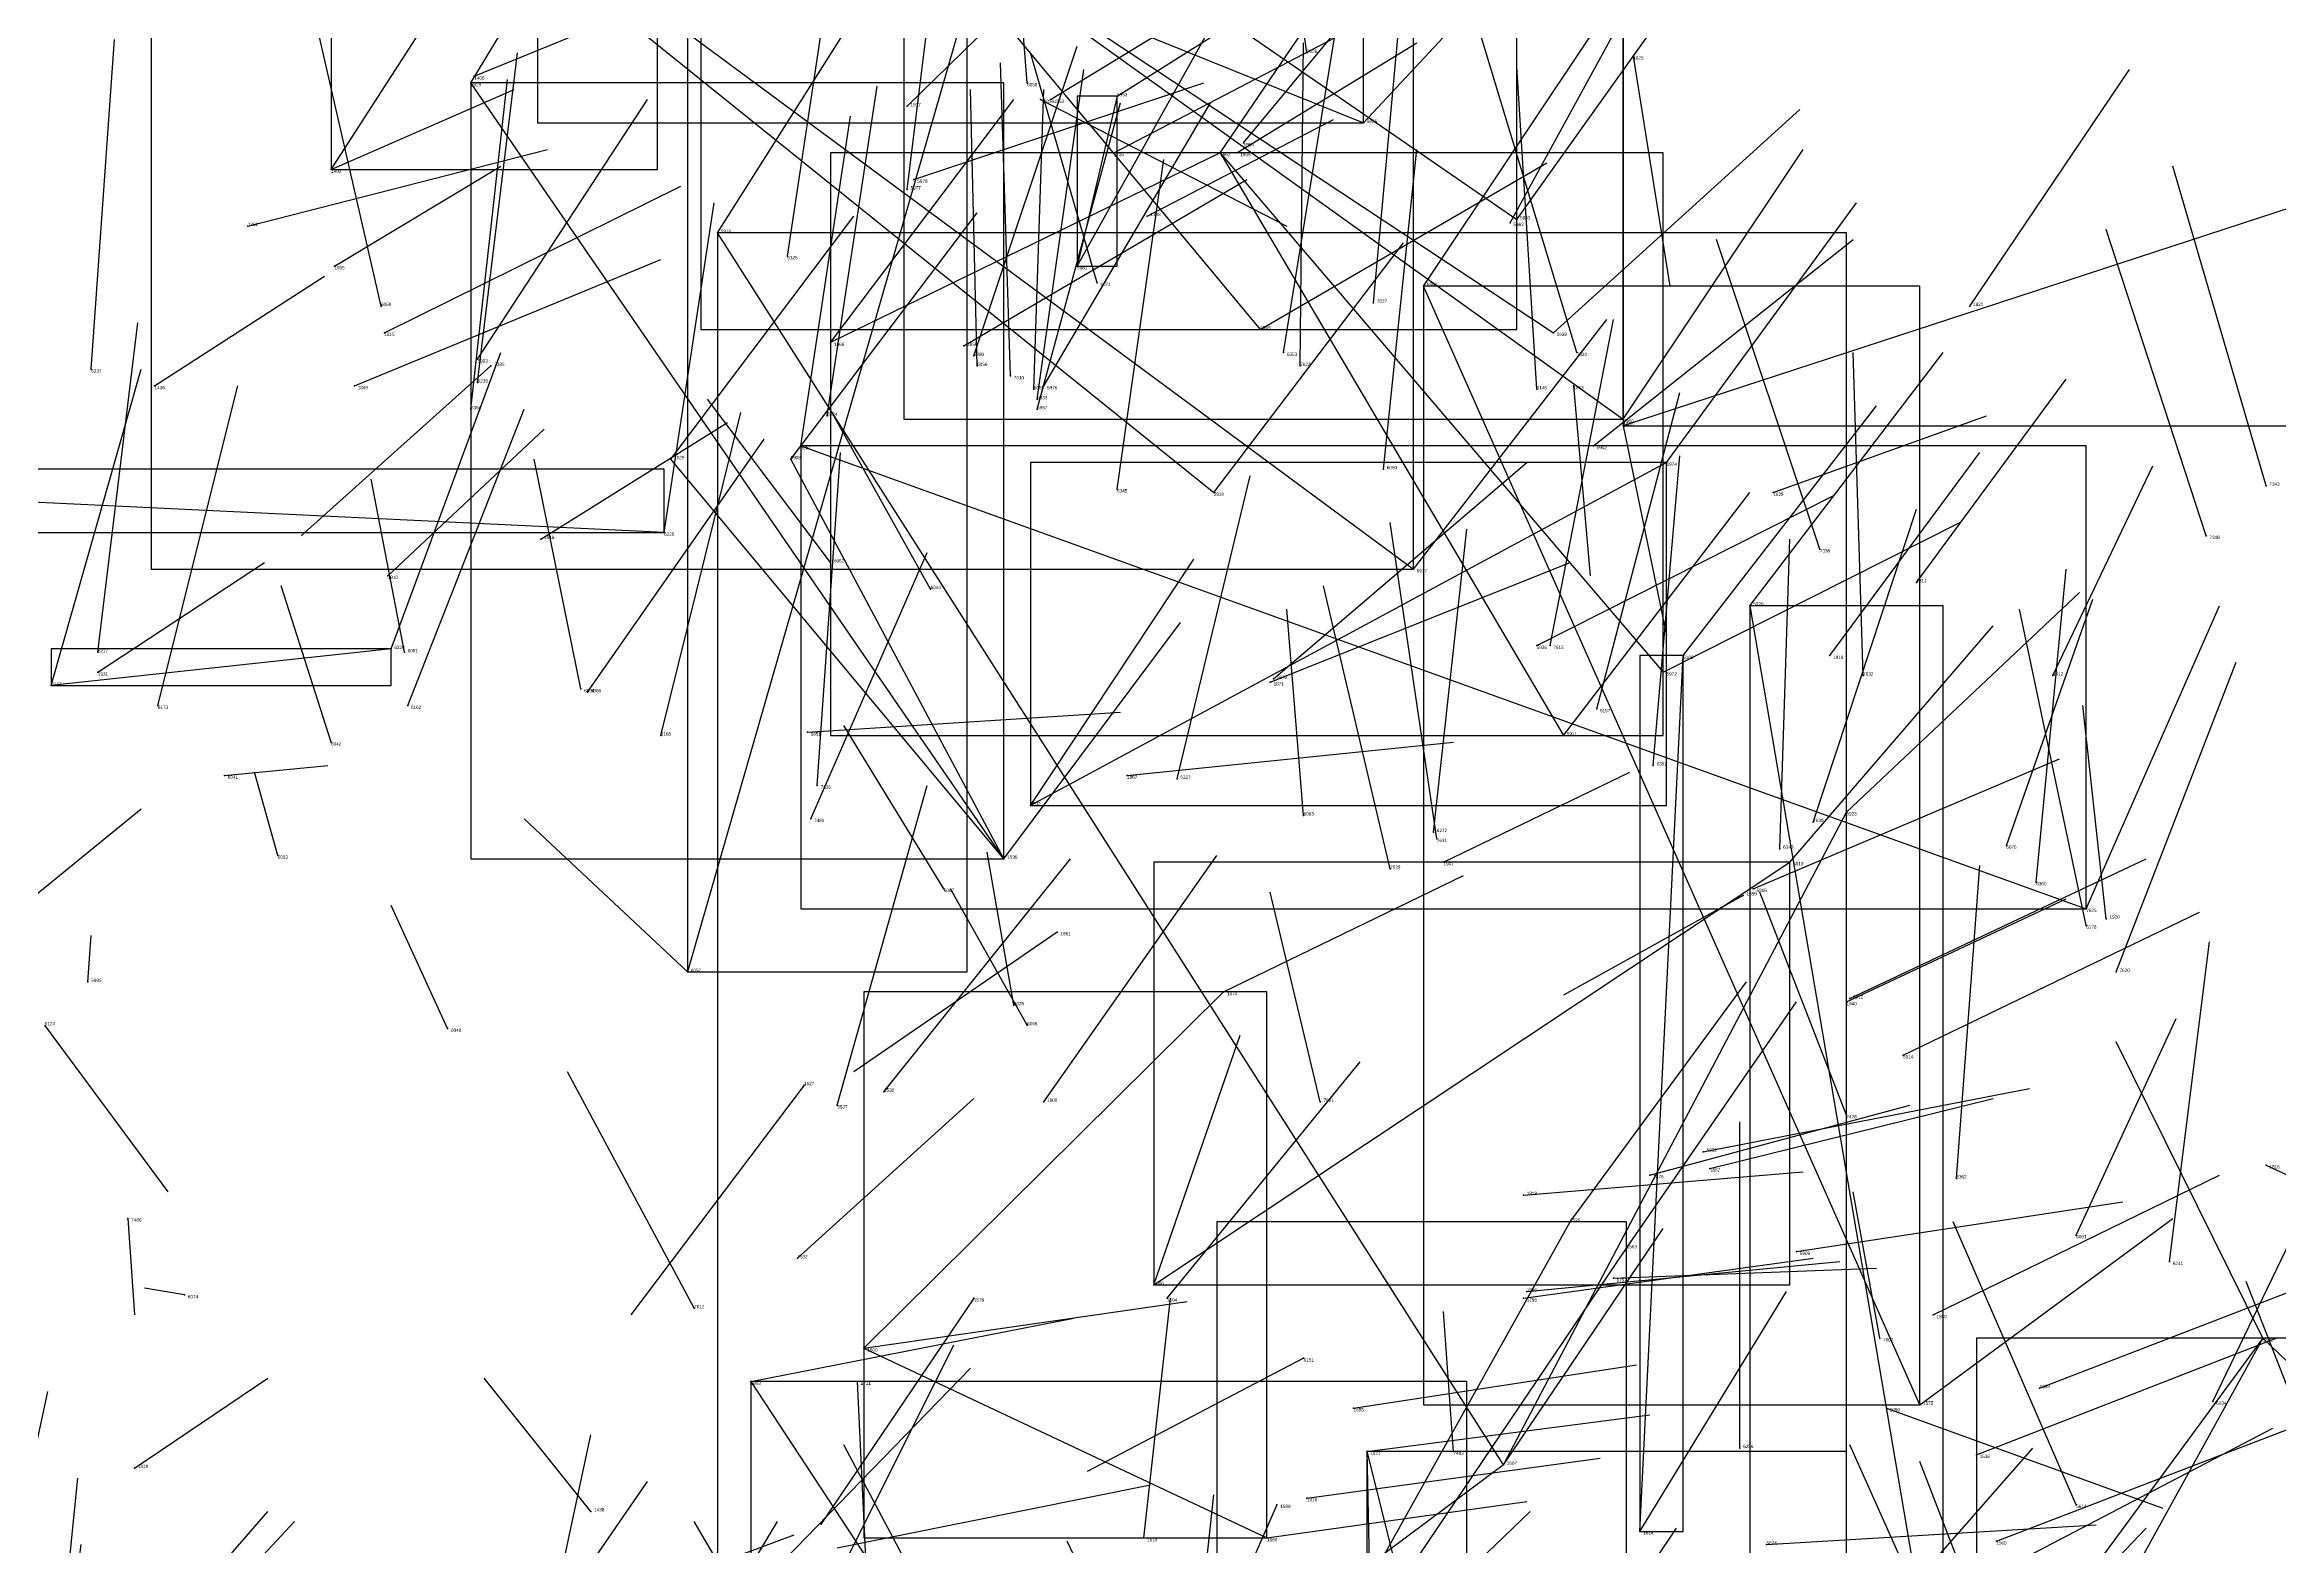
# Model space of a CAD drawing. Extents: x 59.1 to 70.8, y 600.3 to 605.1.
# Drawn here: x 67.181 to 67.852, y 604.408 to 604.858 of the extents above; entities that cross this region are included whole.
import ezdxf

# ---------------------------------------------------------------- set-up
doc = ezdxf.new("R2010")
doc.units = 0
for name, color, linetype in [('Clients', 3, 'CONTINUOUS'), ('Facilities', 3, 'CONTINUOUS'), ('Facilities_lines', 3, 'CONTINUOUS'), ('Min_max_boxes', 1, 'CONTINUOUS'), ('Normals', 1, 'CONTINUOUS'), ('Source_points', 5, 'CONTINUOUS'), ('Text', 3, 'CONTINUOUS')]:
    doc.layers.add(name, color=color, linetype=linetype)

msp = doc.modelspace()

# ---------------------------------------------------------------- linework, layer by layer
at = {"layer": 'Clients', "color": 5}
for p in [(67.309, 604.847, 453.315), (67.577, 604.835, 453.831), (67.383, 604.802, 453.318), (67.623, 604.806, 453.632), (67.491, 604.792, 453.74), (67.595, 604.786, 453.557), (67.417, 604.769, 453.226), (67.546, 604.773, 453.793), (67.634, 604.772, 453.68), (67.655, 604.746, 453.553), (67.655, 604.744, 448.628), (67.369, 604.734, 453.21), (67.405, 604.734, 453.259), (67.532, 604.724, 453.41), (67.592, 604.701, 453.417), (67.673, 604.675, 453.395), (67.667, 604.67, 453.58), (67.183, 604.666, 457.901), (67.637, 604.651, 453.33), (67.477, 604.63, 453.056), (67.722, 604.628, 453.391), (67.705, 604.613, 453.312), (67.794, 604.599, 458.556), (67.374, 604.58, 457.469), (67.535, 604.574, 448.608), (67.639, 604.505, 453.094), (67.656, 604.497, 453.07), (67.548, 604.41, 448.665)]:
    msp.add_point(p, dxfattribs=at)
at = {"layer": 'Facilities', "color": 3}
for p in [(67.56, 604.856, 458.803), (67.658, 604.855, 448.791), (67.31, 604.849, 451.083), (67.476, 604.847, 457.296), (67.48, 604.842, 448.812), (67.483, 604.842, 448.672), (67.503, 604.843, 453.875), (67.44, 604.84, 449.068), (67.541, 604.829, 453.917), (67.502, 604.826, 448.623), (67.534, 604.826, 453.623), (67.539, 604.826, 450.975), (67.267, 604.821, 451.099), (67.44, 604.815, 453.825), (67.442, 604.818, 453.888), (67.242, 604.804, 448.846), (67.512, 604.807, 451.016), (67.621, 604.805, 453.72), (67.404, 604.795, 458.428), (67.268, 604.792, 450.938), (67.497, 604.787, 457.327), (67.282, 604.78, 457.285), (67.58, 604.781, 458.703), (67.759, 604.78, 448.233), (67.283, 604.772, 448.256), (67.457, 604.768, 448.701), (67.195, 604.761, 458.264), (67.311, 604.764, 453.27), (67.315, 604.762, 460.765), (67.46, 604.765, 453.732), (67.461, 604.762, 457.399), (67.553, 604.766, 458.454), (67.558, 604.762, 458.741), (67.641, 604.766, 461.681), (67.214, 604.756, 451.39), (67.274, 604.756, 448.698), (67.311, 604.757, 458.305), (67.471, 604.759, 458.786), (67.478, 604.755, 457.457), (67.481, 604.756, 453.661), (67.629, 604.755, 457.74), (67.64, 604.756, 448.688), (67.309, 604.749, 458.322), (67.479, 604.752, 458.39), (67.479, 604.749, 453.733), (67.416, 604.747, 458.374), (67.408, 604.738, 458.398), (67.646, 604.738, 453.65), (67.583, 604.731, 457.151), (67.668, 604.733, 453.536), (67.503, 604.725, 458.379), (67.7, 604.724, 450.755), (67.848, 604.726, 461.539), (67.33, 604.71, 449.147), (67.367, 604.712, 458.313), (67.83, 604.711, 461.329), (67.417, 604.703, 457.261), (67.714, 604.707, 461.478), (67.284, 604.699, 449.175), (67.447, 604.695, 457.373), (67.743, 604.697, 448.187), (67.693, 604.69, 453.471), (67.197, 604.676, 458.179), (67.285, 604.677, 458.014), (67.289, 604.676, 457.298), (67.629, 604.678, 453.634), (67.633, 604.678, 458.483), (67.717, 604.675, 448.175), (67.197, 604.67, 450.97), (67.549, 604.667, 448.675), (67.55, 604.668, 453.644), (67.727, 604.669, 458.857), (67.784, 604.669, 448.098), (67.342, 604.665, 457.435), (67.344, 604.664, 453.243), (67.215, 604.66, 457.957), (67.29, 604.66, 457.965), (67.647, 604.659, 457.615), (67.267, 604.649, 457.339), (67.366, 604.651, 457.767), (67.41, 604.652, 448.695), (67.664, 604.642, 458.038), (67.235, 604.639, 457.41), (67.413, 604.636, 461.396), (67.506, 604.639, 448.596), (67.521, 604.638, 458.108), (67.559, 604.627, 457.233), (67.411, 604.626, 459.095), (67.598, 604.622, 458.041), (67.599, 604.62, 458.832), (67.712, 604.625, 458.528), (67.251, 604.615, 457.363), (67.469, 604.614, 453.139), (67.702, 604.617, 458.02), (67.77, 604.618, 457.19), (67.585, 604.611, 458.875), (67.601, 604.613, 450.994), (67.779, 604.607, 458.036), (67.451, 604.605, 457.443), (67.691, 604.603, 448.708), (67.694, 604.605, 453.482), (67.794, 604.594, 457.675), (67.8, 604.596, 449.459), (67.485, 604.592, 448.692), (67.803, 604.58, 458.597), (67.194, 604.577, 453.678), (67.472, 604.57, 457.173), (67.722, 604.571, 450.975), (67.723, 604.572, 453.409), (67.302, 604.563, 457.412), (67.476, 604.564, 457.242), (67.739, 604.555, 453.374), (67.409, 604.546, 453.047), (67.419, 604.54, 455.815), (67.433, 604.544, 453.052), (67.481, 604.541, 452.986), (67.564, 604.541, 458.916), (67.722, 604.537, 459.103), (67.679, 604.526, 453.405), (67.681, 604.521, 448.658), (67.848, 604.522, 448.197), (67.625, 604.513, 448.342), (67.663, 604.519, 448.697), (67.755, 604.518, 458.097), (67.206, 604.506, 459.026), (67.791, 604.501, 457.241), (67.407, 604.494, 462.282), (67.707, 604.496, 453.33), (67.819, 604.493, 458.108), (67.514, 604.486, 452.901), (67.652, 604.488, 448.239), (67.223, 604.483, 457.541), (67.46, 604.482, 453.055), (67.518, 604.482, 452.99), (67.625, 604.482, 448.323), (67.626, 604.484, 448.45), (67.376, 604.479, 458.886), (67.748, 604.477, 453.117), (67.427, 604.467, 448.398), (67.732, 604.47, 458.976), (67.847, 604.47, 454.181), (67.559, 604.464, 457.778), (67.393, 604.457, 448.368), (67.425, 604.457, 452.99), (67.78, 604.455, 451.026), (67.574, 604.449, 448.627), (67.734, 604.449, 457.672), (67.744, 604.45, 453.057), (67.832, 604.451, 457.174), (67.578, 604.436, 448.602), (67.604, 604.436, 459.03), (67.69, 604.437, 456.547), (67.761, 604.435, 453.118), (67.208, 604.431, 449.168), (67.619, 604.432, 452.947), (67.551, 604.42, 452.876), (67.56, 604.422, 449.364), (67.791, 604.42, 454.052), (67.345, 604.418, 451.651), (67.511, 604.41, 452.859), (67.66, 604.412, 452.912), (67.698, 604.408, 453.249), (67.767, 604.409, 453.09)]:
    msp.add_point(p, dxfattribs=at)
at = {"layer": 'Facilities_lines', "color": 3}
for p, q in [((67.213, 604.981, 453.473), (67.532, 604.724, 453.41)), ((67.213, 604.981, 453.473), (67.592, 604.701, 453.417)), ((67.267, 604.821, 451.099), (67.365, 604.973, 450.976)), ((67.378, 604.975, 453.98), (67.623, 604.806, 453.632)), ((67.378, 604.975, 453.98), (67.546, 604.773, 453.793)), ((67.329, 604.935, 453.377), (67.577, 604.835, 453.831)), ((67.439, 604.901, 453.828), (67.634, 604.772, 453.68)), ((67.439, 604.901, 453.828), (67.655, 604.746, 453.553)), ((68.092, 604.887, 448.733), (67.655, 604.744, 448.628)), ((67.458, 604.872, 457.282), (67.374, 604.58, 457.469)), ((67.469, 604.614, 453.139), (67.309, 604.847, 453.315)), ((67.503, 604.843, 453.875), (67.491, 604.792, 453.74)), ((67.534, 604.826, 453.623), (67.417, 604.769, 453.226)), ((67.534, 604.826, 453.623), (67.637, 604.651, 453.33)), ((67.534, 604.826, 453.623), (67.667, 604.67, 453.58)), ((67.619, 604.432, 452.947), (67.383, 604.802, 453.318)), ((67.744, 604.45, 453.057), (67.595, 604.786, 453.557)), ((67.408, 604.738, 458.398), (67.794, 604.599, 458.556)), ((67.367, 604.712, 458.313), (66.97, 604.731, 458.111)), ((67.469, 604.614, 453.139), (67.369, 604.734, 453.21)), ((67.469, 604.614, 453.139), (67.405, 604.734, 453.259)), ((67.668, 604.733, 453.536), (67.477, 604.63, 453.056)), ((67.693, 604.69, 453.471), (67.751, 604.349, 452.908)), ((67.285, 604.677, 458.014), (67.183, 604.666, 457.901)), ((67.66, 604.412, 452.912), (67.673, 604.675, 453.395)), ((67.619, 604.432, 452.947), (67.722, 604.628, 453.391)), ((67.514, 604.486, 452.901), (67.705, 604.613, 453.312)), ((67.427, 604.467, 448.398), (67.535, 604.574, 448.608)), ((67.533, 604.315, 452.743), (67.639, 604.505, 453.094)), ((67.533, 604.315, 452.743), (67.656, 604.497, 453.07)), ((67.427, 604.467, 448.398), (67.548, 604.41, 448.665)), ((67.847, 604.47, 454.181), (67.761, 604.353, 453.98)), ((67.847, 604.47, 454.181), (67.778, 604.345, 453.831)), ((67.847, 604.47, 454.181), (67.896, 604.423, 453.963)), ((67.393, 604.457, 448.368), (67.608, 604.13, 448.652)), ((67.578, 604.436, 448.602), (67.589, 603.931, 448.48)), ((67.578, 604.436, 448.602), (67.722, 603.86, 448.66)), ((67.619, 604.432, 452.947), (67.493, 604.338, 452.808))]:
    msp.add_line(p, q, dxfattribs=at)
at = {"layer": 'Min_max_boxes', "color": 1}
for p, q in [((67.213, 604.981, 453.41), (67.213, 604.701, 453.41)), ((67.213, 604.981, 453.473), (67.213, 604.701, 453.473)), ((67.592, 604.701, 453.41), (67.592, 604.981, 453.41)), ((67.592, 604.701, 453.473), (67.592, 604.981, 453.473)), ((67.267, 604.973, 450.976), (67.267, 604.821, 450.976)), ((67.267, 604.973, 451.099), (67.267, 604.821, 451.099)), ((67.365, 604.821, 450.976), (67.365, 604.973, 450.976)), ((67.365, 604.821, 451.099), (67.365, 604.973, 451.099)), ((67.378, 604.975, 453.632), (67.378, 604.773, 453.632)), ((67.378, 604.975, 453.98), (67.378, 604.773, 453.98)), ((67.623, 604.773, 453.632), (67.623, 604.975, 453.632)), ((67.623, 604.773, 453.98), (67.623, 604.975, 453.98)), ((67.329, 604.935, 453.377), (67.329, 604.835, 453.377)), ((67.329, 604.935, 453.831), (67.329, 604.835, 453.831)), ((67.577, 604.835, 453.377), (67.577, 604.935, 453.377)), ((67.577, 604.835, 453.831), (67.577, 604.935, 453.831)), ((67.439, 604.901, 453.553), (67.439, 604.746, 453.553)), ((67.439, 604.901, 453.828), (67.439, 604.746, 453.828)), ((67.655, 604.746, 453.553), (67.655, 604.901, 453.553)), ((67.655, 604.746, 453.828), (67.655, 604.901, 453.828)), ((67.655, 604.887, 448.628), (67.655, 604.744, 448.628)), ((67.655, 604.887, 448.733), (67.655, 604.744, 448.733)), ((67.374, 604.872, 457.282), (67.374, 604.58, 457.282)), ((67.374, 604.872, 457.469), (67.374, 604.58, 457.469)), ((67.458, 604.58, 457.282), (67.458, 604.872, 457.282)), ((67.458, 604.58, 457.469), (67.458, 604.872, 457.469)), ((67.469, 604.847, 453.139), (67.309, 604.847, 453.139)), ((67.309, 604.847, 453.139), (67.309, 604.614, 453.139)), ((67.469, 604.847, 453.315), (67.309, 604.847, 453.315)), ((67.309, 604.847, 453.315), (67.309, 604.614, 453.315)), ((67.309, 604.847, 453.139), (67.309, 604.847, 453.315)), ((67.469, 604.614, 453.139), (67.469, 604.847, 453.139)), ((67.469, 604.614, 453.315), (67.469, 604.847, 453.315)), ((67.469, 604.847, 453.139), (67.469, 604.847, 453.315)), ((67.503, 604.843, 453.74), (67.491, 604.843, 453.74)), ((67.491, 604.843, 453.74), (67.491, 604.792, 453.74)), ((67.503, 604.843, 453.875), (67.491, 604.843, 453.875)), ((67.491, 604.843, 453.875), (67.491, 604.792, 453.875)), ((67.491, 604.843, 453.74), (67.491, 604.843, 453.875)), ((67.503, 604.792, 453.74), (67.503, 604.843, 453.74)), ((67.503, 604.792, 453.875), (67.503, 604.843, 453.875)), ((67.503, 604.843, 453.74), (67.503, 604.843, 453.875)), ((67.329, 604.835, 453.377), (67.577, 604.835, 453.377)), ((67.329, 604.835, 453.831), (67.577, 604.835, 453.831)), ((67.329, 604.835, 453.377), (67.329, 604.835, 453.831)), ((67.577, 604.835, 453.377), (67.577, 604.835, 453.831)), ((67.667, 604.826, 453.226), (67.417, 604.826, 453.226)), ((67.417, 604.826, 453.226), (67.417, 604.651, 453.226)), ((67.667, 604.826, 453.623), (67.417, 604.826, 453.623)), ((67.417, 604.826, 453.623), (67.417, 604.651, 453.623)), ((67.417, 604.826, 453.226), (67.417, 604.826, 453.623)), ((67.667, 604.651, 453.226), (67.667, 604.826, 453.226)), ((67.667, 604.651, 453.623), (67.667, 604.826, 453.623)), ((67.667, 604.826, 453.226), (67.667, 604.826, 453.623)), ((67.267, 604.821, 450.976), (67.365, 604.821, 450.976)), ((67.267, 604.821, 451.099), (67.365, 604.821, 451.099)), ((67.267, 604.821, 450.976), (67.267, 604.821, 451.099)), ((67.365, 604.821, 450.976), (67.365, 604.821, 451.099)), ((67.722, 604.802, 452.808), (67.383, 604.802, 452.808)), ((67.383, 604.802, 452.808), (67.383, 604.338, 452.808)), ((67.722, 604.802, 453.391), (67.383, 604.802, 453.391)), ((67.383, 604.802, 453.391), (67.383, 604.338, 453.391)), ((67.383, 604.802, 452.808), (67.383, 604.802, 453.391)), ((67.722, 604.338, 452.808), (67.722, 604.802, 452.808)), ((67.722, 604.338, 453.391), (67.722, 604.802, 453.391)), ((67.722, 604.802, 452.808), (67.722, 604.802, 453.391)), ((67.491, 604.792, 453.74), (67.503, 604.792, 453.74)), ((67.491, 604.792, 453.875), (67.503, 604.792, 453.875)), ((67.491, 604.792, 453.74), (67.491, 604.792, 453.875)), ((67.503, 604.792, 453.74), (67.503, 604.792, 453.875)), ((67.744, 604.786, 453.057), (67.595, 604.786, 453.057)), ((67.595, 604.786, 453.057), (67.595, 604.45, 453.057)), ((67.744, 604.786, 453.557), (67.595, 604.786, 453.557)), ((67.595, 604.786, 453.557), (67.595, 604.45, 453.557)), ((67.595, 604.786, 453.057), (67.595, 604.786, 453.557)), ((67.744, 604.45, 453.057), (67.744, 604.786, 453.057)), ((67.744, 604.45, 453.557), (67.744, 604.786, 453.557)), ((67.744, 604.786, 453.057), (67.744, 604.786, 453.557)), ((67.378, 604.773, 453.632), (67.623, 604.773, 453.632)), ((67.378, 604.773, 453.98), (67.623, 604.773, 453.98)), ((67.378, 604.773, 453.632), (67.378, 604.773, 453.98)), ((67.623, 604.773, 453.632), (67.623, 604.773, 453.98)), ((67.439, 604.746, 453.553), (67.655, 604.746, 453.553)), ((67.439, 604.746, 453.828), (67.655, 604.746, 453.828)), ((67.439, 604.746, 453.553), (67.439, 604.746, 453.828)), ((67.655, 604.746, 453.553), (67.655, 604.746, 453.828)), ((67.655, 604.744, 448.628), (68.092, 604.744, 448.628)), ((67.655, 604.744, 448.733), (68.092, 604.744, 448.733)), ((67.655, 604.744, 448.628), (67.655, 604.744, 448.733)), ((67.794, 604.738, 458.398), (67.408, 604.738, 458.398)), ((67.408, 604.738, 458.398), (67.408, 604.599, 458.398)), ((67.794, 604.738, 458.556), (67.408, 604.738, 458.556)), ((67.408, 604.738, 458.556), (67.408, 604.599, 458.556)), ((67.408, 604.738, 458.398), (67.408, 604.738, 458.556)), ((67.794, 604.599, 458.398), (67.794, 604.738, 458.398)), ((67.794, 604.599, 458.556), (67.794, 604.738, 458.556)), ((67.794, 604.738, 458.398), (67.794, 604.738, 458.556)), ((67.367, 604.731, 458.111), (66.97, 604.731, 458.111)), ((67.367, 604.731, 458.313), (66.97, 604.731, 458.313)), ((67.367, 604.712, 458.111), (67.367, 604.731, 458.111)), ((67.367, 604.712, 458.313), (67.367, 604.731, 458.313)), ((67.367, 604.731, 458.111), (67.367, 604.731, 458.313)), ((67.668, 604.733, 453.056), (67.477, 604.733, 453.056)), ((67.477, 604.733, 453.056), (67.477, 604.63, 453.056)), ((67.668, 604.733, 453.536), (67.477, 604.733, 453.536)), ((67.477, 604.733, 453.536), (67.477, 604.63, 453.536)), ((67.477, 604.733, 453.056), (67.477, 604.733, 453.536)), ((67.668, 604.63, 453.056), (67.668, 604.733, 453.056)), ((67.668, 604.63, 453.536), (67.668, 604.733, 453.536)), ((67.668, 604.733, 453.056), (67.668, 604.733, 453.536)), ((66.97, 604.712, 458.111), (67.367, 604.712, 458.111)), ((66.97, 604.712, 458.313), (67.367, 604.712, 458.313)), ((67.367, 604.712, 458.111), (67.367, 604.712, 458.313)), ((67.213, 604.701, 453.41), (67.592, 604.701, 453.41)), ((67.213, 604.701, 453.473), (67.592, 604.701, 453.473)), ((67.213, 604.701, 453.41), (67.213, 604.701, 453.473)), ((67.592, 604.701, 453.41), (67.592, 604.701, 453.473)), ((67.751, 604.69, 452.908), (67.693, 604.69, 452.908)), ((67.693, 604.69, 452.908), (67.693, 604.349, 452.908)), ((67.751, 604.69, 453.471), (67.693, 604.69, 453.471)), ((67.693, 604.69, 453.471), (67.693, 604.349, 453.471)), ((67.693, 604.69, 452.908), (67.693, 604.69, 453.471)), ((67.751, 604.349, 452.908), (67.751, 604.69, 452.908)), ((67.751, 604.349, 453.471), (67.751, 604.69, 453.471)), ((67.751, 604.69, 452.908), (67.751, 604.69, 453.471)), ((67.285, 604.677, 457.901), (67.183, 604.677, 457.901)), ((67.183, 604.677, 457.901), (67.183, 604.666, 457.901)), ((67.285, 604.677, 458.014), (67.183, 604.677, 458.014)), ((67.183, 604.677, 458.014), (67.183, 604.666, 458.014)), ((67.183, 604.677, 457.901), (67.183, 604.677, 458.014)), ((67.285, 604.666, 457.901), (67.285, 604.677, 457.901)), ((67.285, 604.666, 458.014), (67.285, 604.677, 458.014)), ((67.285, 604.677, 457.901), (67.285, 604.677, 458.014)), ((67.673, 604.675, 452.912), (67.66, 604.675, 452.912)), ((67.66, 604.675, 452.912), (67.66, 604.412, 452.912)), ((67.673, 604.675, 453.395), (67.66, 604.675, 453.395)), ((67.66, 604.675, 453.395), (67.66, 604.412, 453.395)), ((67.66, 604.675, 452.912), (67.66, 604.675, 453.395)), ((67.673, 604.412, 452.912), (67.673, 604.675, 452.912)), ((67.673, 604.412, 453.395), (67.673, 604.675, 453.395)), ((67.673, 604.675, 452.912), (67.673, 604.675, 453.395)), ((67.183, 604.666, 457.901), (67.285, 604.666, 457.901)), ((67.183, 604.666, 458.014), (67.285, 604.666, 458.014)), ((67.183, 604.666, 457.901), (67.183, 604.666, 458.014)), ((67.285, 604.666, 457.901), (67.285, 604.666, 458.014)), ((67.417, 604.651, 453.226), (67.667, 604.651, 453.226)), ((67.417, 604.651, 453.623), (67.667, 604.651, 453.623)), ((67.417, 604.651, 453.226), (67.417, 604.651, 453.623)), ((67.667, 604.651, 453.226), (67.667, 604.651, 453.623)), ((67.477, 604.63, 453.056), (67.668, 604.63, 453.056)), ((67.477, 604.63, 453.536), (67.668, 604.63, 453.536)), ((67.477, 604.63, 453.056), (67.477, 604.63, 453.536)), ((67.668, 604.63, 453.056), (67.668, 604.63, 453.536)), ((67.309, 604.614, 453.139), (67.469, 604.614, 453.139)), ((67.309, 604.614, 453.315), (67.469, 604.614, 453.315)), ((67.309, 604.614, 453.139), (67.309, 604.614, 453.315)), ((67.469, 604.614, 453.139), (67.469, 604.614, 453.315)), ((67.705, 604.613, 452.901), (67.514, 604.613, 452.901)), ((67.514, 604.613, 452.901), (67.514, 604.486, 452.901)), ((67.705, 604.613, 453.312), (67.514, 604.613, 453.312)), ((67.514, 604.613, 453.312), (67.514, 604.486, 453.312)), ((67.514, 604.613, 452.901), (67.514, 604.613, 453.312)), ((67.705, 604.486, 452.901), (67.705, 604.613, 452.901)), ((67.705, 604.486, 453.312), (67.705, 604.613, 453.312)), ((67.705, 604.613, 452.901), (67.705, 604.613, 453.312)), ((67.408, 604.599, 458.398), (67.794, 604.599, 458.398)), ((67.408, 604.599, 458.556), (67.794, 604.599, 458.556)), ((67.408, 604.599, 458.398), (67.408, 604.599, 458.556)), ((67.794, 604.599, 458.398), (67.794, 604.599, 458.556)), ((67.374, 604.58, 457.282), (67.458, 604.58, 457.282)), ((67.374, 604.58, 457.469), (67.458, 604.58, 457.469)), ((67.374, 604.58, 457.282), (67.374, 604.58, 457.469)), ((67.458, 604.58, 457.282), (67.458, 604.58, 457.469)), ((67.548, 604.574, 448.398), (67.427, 604.574, 448.398)), ((67.427, 604.574, 448.398), (67.427, 604.41, 448.398)), ((67.548, 604.574, 448.665), (67.427, 604.574, 448.665)), ((67.427, 604.574, 448.665), (67.427, 604.41, 448.665)), ((67.427, 604.574, 448.398), (67.427, 604.574, 448.665)), ((67.548, 604.41, 448.398), (67.548, 604.574, 448.398)), ((67.548, 604.41, 448.665), (67.548, 604.574, 448.665)), ((67.548, 604.574, 448.398), (67.548, 604.574, 448.665)), ((67.656, 604.505, 452.743), (67.533, 604.505, 452.743)), ((67.533, 604.505, 452.743), (67.533, 604.315, 452.743)), ((67.656, 604.505, 453.094), (67.533, 604.505, 453.094)), ((67.533, 604.505, 453.094), (67.533, 604.315, 453.094)), ((67.533, 604.505, 452.743), (67.533, 604.505, 453.094)), ((67.656, 604.315, 452.743), (67.656, 604.505, 452.743)), ((67.656, 604.315, 453.094), (67.656, 604.505, 453.094)), ((67.656, 604.505, 452.743), (67.656, 604.505, 453.094)), ((67.514, 604.486, 452.901), (67.705, 604.486, 452.901)), ((67.514, 604.486, 453.312), (67.705, 604.486, 453.312)), ((67.514, 604.486, 452.901), (67.514, 604.486, 453.312)), ((67.705, 604.486, 452.901), (67.705, 604.486, 453.312)), ((67.896, 604.47, 453.831), (67.761, 604.47, 453.831)), ((67.761, 604.47, 453.831), (67.761, 604.345, 453.831)), ((67.896, 604.47, 454.181), (67.761, 604.47, 454.181)), ((67.761, 604.47, 454.181), (67.761, 604.345, 454.181)), ((67.761, 604.47, 453.831), (67.761, 604.47, 454.181)), ((67.608, 604.457, 448.368), (67.393, 604.457, 448.368)), ((67.393, 604.457, 448.368), (67.393, 604.13, 448.368)), ((67.608, 604.457, 448.652), (67.393, 604.457, 448.652)), ((67.393, 604.457, 448.652), (67.393, 604.13, 448.652)), ((67.393, 604.457, 448.368), (67.393, 604.457, 448.652)), ((67.608, 604.13, 448.368), (67.608, 604.457, 448.368)), ((67.608, 604.13, 448.652), (67.608, 604.457, 448.652)), ((67.608, 604.457, 448.368), (67.608, 604.457, 448.652)), ((67.595, 604.45, 453.057), (67.744, 604.45, 453.057)), ((67.595, 604.45, 453.557), (67.744, 604.45, 453.557)), ((67.595, 604.45, 453.057), (67.595, 604.45, 453.557)), ((67.744, 604.45, 453.057), (67.744, 604.45, 453.557)), ((67.722, 604.436, 448.48), (67.578, 604.436, 448.48)), ((67.578, 604.436, 448.48), (67.578, 603.86, 448.48)), ((67.722, 604.436, 448.66), (67.578, 604.436, 448.66)), ((67.578, 604.436, 448.66), (67.578, 603.86, 448.66)), ((67.578, 604.436, 448.48), (67.578, 604.436, 448.66)), ((67.722, 603.86, 448.48), (67.722, 604.436, 448.48)), ((67.722, 603.86, 448.66), (67.722, 604.436, 448.66)), ((67.722, 604.436, 448.48), (67.722, 604.436, 448.66)), ((67.427, 604.41, 448.398), (67.548, 604.41, 448.398)), ((67.427, 604.41, 448.665), (67.548, 604.41, 448.665)), ((67.427, 604.41, 448.398), (67.427, 604.41, 448.665)), ((67.548, 604.41, 448.398), (67.548, 604.41, 448.665)), ((67.66, 604.412, 452.912), (67.673, 604.412, 452.912)), ((67.66, 604.412, 453.395), (67.673, 604.412, 453.395)), ((67.66, 604.412, 452.912), (67.66, 604.412, 453.395)), ((67.673, 604.412, 452.912), (67.673, 604.412, 453.395))]:
    msp.add_line(p, q, dxfattribs=at)
at = {"layer": 'Normals', "color": 1}
for p, q in [((67.56, 604.856, 458.803), (67.547, 604.949, 458.836)), ((67.309, 604.847, 453.315), (67.357, 604.927, 453.28)), ((67.476, 604.847, 457.296), (67.47, 604.925, 457.359)), ((67.44, 604.815, 453.825), (67.452, 604.913, 453.807)), ((67.534, 604.826, 453.623), (67.589, 604.907, 453.605)), ((67.541, 604.829, 453.917), (67.604, 604.905, 453.902)), ((67.577, 604.835, 453.831), (67.645, 604.908, 453.823)), ((67.503, 604.843, 453.875), (67.587, 604.896, 453.879)), ((67.404, 604.795, 458.428), (67.419, 604.894, 458.431)), ((67.483, 604.842, 448.672), (67.568, 604.894, 448.659)), ((67.621, 604.805, 453.72), (67.668, 604.891, 453.699)), ((67.44, 604.84, 449.068), (67.487, 604.886, 449.144)), ((67.623, 604.806, 453.632), (67.68, 604.886, 453.613)), ((67.383, 604.802, 453.318), (67.433, 604.881, 453.283)), ((67.491, 604.792, 453.74), (67.539, 604.878, 453.722)), ((67.58, 604.781, 458.703), (67.589, 604.879, 458.722)), ((67.31, 604.849, 451.083), (67.366, 604.872, 451.163)), ((67.502, 604.826, 448.623), (67.59, 604.872, 448.615)), ((67.282, 604.78, 457.285), (67.263, 604.863, 457.338)), ((67.553, 604.766, 458.454), (67.569, 604.865, 458.46)), ((67.595, 604.786, 453.557), (67.649, 604.867, 453.532)), ((67.641, 604.766, 461.681), (67.612, 604.862, 461.682)), ((67.195, 604.761, 458.264), (67.202, 604.86, 458.274)), ((67.311, 604.757, 458.305), (67.323, 604.856, 458.307)), ((67.46, 604.765, 453.732), (67.491, 604.858, 453.711)), ((67.497, 604.787, 457.327), (67.477, 604.856, 457.396)), ((67.539, 604.826, 450.975), (67.593, 604.859, 451.052)), ((67.558, 604.762, 458.741), (67.559, 604.859, 458.766)), ((67.658, 604.855, 448.791), (67.669, 604.786, 448.863)), ((67.471, 604.759, 458.786), (67.468, 604.853, 458.819)), ((67.479, 604.752, 458.39), (67.493, 604.851, 458.394)), ((67.629, 604.755, 457.74), (67.623, 604.852, 457.764)), ((67.759, 604.78, 448.233), (67.807, 604.851, 448.284)), ((67.267, 604.821, 451.099), (67.322, 604.845, 451.179)), ((67.309, 604.749, 458.322), (67.32, 604.848, 458.325)), ((67.311, 604.764, 453.27), (67.362, 604.842, 453.234)), ((67.416, 604.747, 458.374), (67.431, 604.846, 458.377)), ((67.417, 604.769, 453.226), (67.472, 604.842, 453.186)), ((67.442, 604.818, 453.888), (67.529, 604.847, 453.927)), ((67.461, 604.762, 457.399), (67.459, 604.845, 457.454)), ((67.478, 604.755, 457.457), (67.481, 604.845, 457.5)), ((67.48, 604.842, 448.812), (67.554, 604.804, 448.868)), ((67.408, 604.738, 458.398), (67.423, 604.837, 458.401)), ((67.479, 604.749, 453.733), (67.504, 604.841, 453.703)), ((67.481, 604.756, 453.661), (67.531, 604.841, 453.642)), ((67.512, 604.807, 451.016), (67.568, 604.836, 451.094)), ((67.634, 604.772, 453.68), (67.708, 604.839, 453.675)), ((67.242, 604.804, 448.846), (67.332, 604.827, 448.882)), ((67.268, 604.792, 450.938), (67.318, 604.822, 451.019)), ((67.503, 604.725, 458.379), (67.517, 604.824, 458.383)), ((67.546, 604.773, 453.793), (67.632, 604.823, 453.803)), ((67.583, 604.731, 457.151), (67.593, 604.827, 457.177)), ((67.655, 604.746, 453.553), (67.709, 604.827, 453.528)), ((67.848, 604.726, 461.539), (67.82, 604.822, 461.54)), ((67.283, 604.772, 448.256), (67.372, 604.816, 448.266)), ((67.457, 604.768, 448.701), (67.542, 604.818, 448.687)), ((67.367, 604.712, 458.313), (67.382, 604.811, 458.314)), ((67.405, 604.734, 453.259), (67.461, 604.808, 453.221)), ((67.668, 604.733, 453.536), (67.725, 604.811, 453.509)), ((67.369, 604.734, 453.21), (67.424, 604.807, 453.17)), ((67.83, 604.711, 461.329), (67.8, 604.803, 461.304)), ((67.532, 604.724, 453.41), (67.589, 604.799, 453.376)), ((67.646, 604.738, 453.65), (67.724, 604.8, 453.645)), ((67.714, 604.707, 461.478), (67.683, 604.8, 461.497)), ((67.214, 604.756, 451.39), (67.265, 604.789, 451.47)), ((67.274, 604.756, 448.698), (67.366, 604.794, 448.703)), ((67.197, 604.676, 458.179), (67.209, 604.775, 458.17)), ((67.592, 604.701, 453.417), (67.65, 604.776, 453.384)), ((67.633, 604.678, 458.483), (67.652, 604.776, 458.493)), ((67.183, 604.666, 457.901), (67.21, 604.761, 457.886)), ((67.315, 604.762, 460.765), (67.258, 604.711, 460.829)), ((67.285, 604.677, 458.014), (67.318, 604.766, 457.982)), ((67.693, 604.69, 453.471), (67.751, 604.766, 453.441)), ((67.727, 604.669, 458.857), (67.724, 604.766, 458.881)), ((67.215, 604.66, 457.957), (67.239, 604.756, 457.94)), ((67.64, 604.756, 448.688), (67.645, 604.699, 448.77)), ((67.743, 604.697, 448.187), (67.788, 604.758, 448.252)), ((67.29, 604.66, 457.965), (67.325, 604.749, 457.936)), ((67.366, 604.651, 457.767), (67.39, 604.748, 457.767)), ((67.417, 604.703, 457.261), (67.38, 604.752, 457.34)), ((67.647, 604.659, 457.615), (67.672, 604.754, 457.635)), ((67.673, 604.675, 453.395), (67.731, 604.75, 453.364)), ((67.284, 604.699, 449.175), (67.331, 604.743, 449.251)), ((67.33, 604.71, 449.147), (67.386, 604.745, 449.222)), ((67.447, 604.695, 457.373), (67.418, 604.747, 457.453)), ((67.655, 604.744, 448.628), (67.668, 604.681, 448.704)), ((67.7, 604.724, 450.755), (67.764, 604.747, 450.829)), ((67.344, 604.664, 453.243), (67.397, 604.74, 453.206)), ((67.413, 604.636, 461.396), (67.42, 604.736, 461.4)), ((67.664, 604.642, 458.038), (67.672, 604.735, 458.003)), ((67.717, 604.675, 448.175), (67.762, 604.736, 448.24)), ((67.289, 604.676, 457.298), (67.279, 604.728, 457.383)), ((67.342, 604.665, 457.435), (67.328, 604.734, 457.506)), ((67.521, 604.638, 458.108), (67.543, 604.729, 458.073)), ((67.55, 604.668, 453.644), (67.626, 604.733, 453.637)), ((67.784, 604.669, 448.098), (67.814, 604.732, 448.17)), ((67.629, 604.678, 453.634), (67.718, 604.723, 453.643)), ((67.637, 604.651, 453.33), (67.693, 604.724, 453.291)), ((67.599, 604.62, 458.832), (67.585, 604.715, 458.859)), ((67.667, 604.67, 453.58), (67.756, 604.715, 453.58)), ((67.712, 604.625, 458.528), (67.743, 604.719, 458.539)), ((67.598, 604.622, 458.041), (67.608, 604.713, 458.001)), ((67.702, 604.617, 458.02), (67.705, 604.71, 457.982)), ((67.197, 604.67, 450.97), (67.247, 604.703, 451.05)), ((67.411, 604.626, 459.095), (67.446, 604.706, 459.143)), ((67.477, 604.63, 453.056), (67.526, 604.704, 453.01)), ((67.549, 604.667, 448.675), (67.639, 604.703, 448.649)), ((67.779, 604.607, 458.036), (67.788, 604.701, 458.003)), ((67.267, 604.649, 457.339), (67.252, 604.696, 457.426)), ((67.585, 604.611, 458.875), (67.565, 604.696, 458.924)), ((67.722, 604.628, 453.391), (67.792, 604.694, 453.364)), ((67.559, 604.627, 457.233), (67.554, 604.689, 457.312)), ((67.77, 604.618, 457.19), (67.796, 604.692, 457.252)), ((67.794, 604.594, 457.675), (67.774, 604.689, 457.699)), ((67.794, 604.599, 458.556), (67.834, 604.69, 458.565)), ((67.469, 604.614, 453.139), (67.522, 604.685, 453.093)), ((67.705, 604.613, 453.312), (67.766, 604.684, 453.277)), ((67.803, 604.58, 458.597), (67.839, 604.673, 458.605)), ((67.41, 604.652, 448.695), (67.504, 604.658, 448.729)), ((67.451, 604.605, 457.443), (67.421, 604.654, 457.525)), ((67.8, 604.596, 449.459), (67.793, 604.66, 449.535)), ((67.506, 604.639, 448.596), (67.604, 604.649, 448.615)), ((67.235, 604.639, 457.41), (67.266, 604.642, 457.505)), ((67.694, 604.605, 453.482), (67.786, 604.644, 453.473)), ((67.251, 604.615, 457.363), (67.244, 604.64, 457.459)), ((67.419, 604.54, 455.815), (67.446, 604.636, 455.807)), ((67.601, 604.613, 450.994), (67.657, 604.64, 451.072)), ((67.172, 604.598, 449.178), (67.21, 604.629, 449.265)), ((67.374, 604.58, 457.469), (67.325, 604.626, 457.543)), ((67.433, 604.544, 453.052), (67.489, 604.614, 453.008)), ((67.472, 604.57, 457.173), (67.464, 604.616, 457.261)), ((67.481, 604.541, 452.986), (67.533, 604.615, 452.943)), ((67.723, 604.572, 453.409), (67.812, 604.614, 453.394)), ((67.535, 604.574, 448.608), (67.607, 604.609, 448.549)), ((67.755, 604.518, 458.097), (67.762, 604.612, 458.063)), ((67.302, 604.563, 457.412), (67.285, 604.6, 457.503)), ((67.476, 604.564, 457.242), (67.453, 604.605, 457.33)), ((67.564, 604.541, 458.916), (67.549, 604.604, 458.992)), ((67.691, 604.603, 448.708), (67.637, 604.573, 448.787)), ((67.722, 604.537, 459.103), (67.696, 604.604, 459.173)), ((67.722, 604.571, 450.975), (67.788, 604.602, 451.044)), ((67.739, 604.555, 453.374), (67.828, 604.598, 453.357)), ((67.194, 604.577, 453.678), (67.195, 604.591, 453.777)), ((67.485, 604.592, 448.692), (67.424, 604.55, 448.759)), ((67.819, 604.493, 458.108), (67.831, 604.589, 458.081)), ((67.639, 604.505, 453.094), (67.692, 604.577, 453.05)), ((67.656, 604.497, 453.07), (67.707, 604.571, 453.025)), ((67.181, 604.564, 457.512), (67.218, 604.514, 457.59)), ((67.514, 604.486, 452.901), (67.54, 604.561, 452.841)), ((67.791, 604.501, 457.241), (67.821, 604.566, 457.311)), ((67.518, 604.482, 452.99), (67.576, 604.553, 452.95)), ((67.847, 604.47, 454.181), (67.803, 604.559, 454.166)), ((67.376, 604.479, 458.886), (67.338, 604.55, 458.945)), ((67.409, 604.546, 453.047), (67.357, 604.477, 453.097)), ((67.407, 604.494, 462.282), (67.46, 604.542, 462.352)), ((67.663, 604.519, 448.697), (67.741, 604.54, 448.638)), ((67.679, 604.526, 453.405), (67.777, 604.545, 453.395)), ((67.681, 604.521, 448.658), (67.766, 604.542, 448.609)), ((67.69, 604.437, 456.547), (67.69, 604.535, 456.527)), ((67.832, 604.451, 457.174), (67.871, 604.532, 457.218)), ((67.625, 604.513, 448.342), (67.709, 604.52, 448.396)), ((67.848, 604.522, 448.197), (67.937, 604.48, 448.214)), ((67.732, 604.47, 458.976), (67.724, 604.514, 459.065)), ((67.748, 604.477, 453.117), (67.834, 604.519, 453.088)), ((67.206, 604.506, 459.026), (67.208, 604.477, 459.122)), ((67.707, 604.496, 453.33), (67.805, 604.511, 453.316)), ((67.744, 604.45, 453.057), (67.82, 604.506, 453.023)), ((67.619, 604.432, 452.947), (67.667, 604.503, 452.895)), ((67.791, 604.42, 454.052), (67.754, 604.505, 454.014)), ((67.625, 604.482, 448.323), (67.712, 604.494, 448.371)), ((67.626, 604.484, 448.45), (67.72, 604.493, 448.483)), ((67.652, 604.488, 448.239), (67.731, 604.491, 448.3)), ((67.78, 604.455, 451.026), (67.863, 604.487, 451.071)), ((67.876, 604.4, 454.09), (67.842, 604.487, 454.055)), ((67.223, 604.483, 457.541), (67.211, 604.485, 457.64)), ((67.46, 604.482, 453.055), (67.414, 604.414, 453.111)), ((67.427, 604.467, 448.398), (67.524, 604.481, 448.42)), ((67.511, 604.41, 452.859), (67.519, 604.482, 452.79)), ((67.66, 604.412, 452.912), (67.704, 604.484, 452.858)), ((67.393, 604.457, 448.368), (67.49, 604.476, 448.381)), ((67.604, 604.436, 459.03), (67.601, 604.478, 459.121)), ((67.41, 604.38, 454.617), (67.454, 604.468, 454.635)), ((67.761, 604.435, 453.118), (67.851, 604.47, 453.093)), ((67.391, 604.391, 454.457), (67.459, 604.461, 454.478)), ((67.559, 604.464, 457.778), (67.494, 604.43, 457.846)), ((67.574, 604.449, 448.627), (67.659, 604.462, 448.576)), ((67.161, 604.356, 455.49), (67.182, 604.454, 455.485)), ((67.208, 604.431, 449.168), (67.248, 604.458, 449.256)), ((67.345, 604.418, 451.651), (67.313, 604.458, 451.737)), ((67.425, 604.457, 452.99), (67.428, 604.393, 453.067)), ((67.578, 604.436, 448.602), (67.663, 604.447, 448.55)), ((67.734, 604.449, 457.672), (67.817, 604.419, 457.624)), ((67.324, 604.343, 455.745), (67.345, 604.441, 455.74)), ((67.764, 604.398, 452.998), (67.85, 604.443, 452.973)), ((67.767, 604.409, 453.09), (67.858, 604.444, 453.07)), ((67.467, 604.351, 454.172), (67.421, 604.438, 454.151)), ((67.56, 604.422, 449.364), (67.648, 604.434, 449.319)), ((67.72, 604.371, 452.856), (67.778, 604.437, 452.808)), ((67.761, 604.353, 453.98), (67.723, 604.438, 453.944)), ((67.778, 604.345, 453.831), (67.744, 604.433, 453.797)), ((67.181, 604.329, 455.531), (67.191, 604.428, 455.526)), ((67.309, 604.35, 462.279), (67.362, 604.427, 462.314)), ((67.419, 604.407, 448.447), (67.513, 604.426, 448.418)), ((67.551, 604.42, 452.876), (67.521, 604.352, 452.942)), ((67.529, 604.395, 459.02), (67.532, 604.423, 459.116)), ((67.548, 604.41, 448.665), (67.626, 604.421, 448.603)), ((67.183, 604.343, 455.343), (67.248, 604.418, 455.355)), ((67.188, 604.342, 455.268), (67.256, 604.415, 455.279)), ((67.351, 604.331, 454.446), (67.401, 604.415, 454.466)), ((67.426, 604.33, 454.244), (67.376, 604.415, 454.231)), ((67.576, 604.369, 461.947), (67.627, 604.418, 462.018)), ((67.626, 604.346, 452.81), (67.671, 604.413, 452.751)), ((67.698, 604.408, 453.249), (67.797, 604.414, 453.24)), ((67.751, 604.349, 452.908), (67.812, 604.413, 452.861)), ((67.179, 604.31, 455.769), (67.192, 604.408, 455.758)), ((67.347, 604.389, 451.007), (67.406, 604.411, 451.085)), ((67.53, 604.321, 454.187), (67.488, 604.409, 454.164))]:
    msp.add_line(p, q, dxfattribs=at)
at = {"layer": 'Source_points', "color": 5}
for p in [(67.56, 604.856, 458.803), (67.658, 604.855, 448.791), (67.31, 604.849, 451.083), (67.309, 604.847, 453.315), (67.476, 604.847, 457.296), (67.48, 604.842, 448.812), (67.483, 604.842, 448.672), (67.503, 604.843, 453.875), (67.44, 604.84, 449.068), (67.577, 604.835, 453.831), (67.541, 604.829, 453.917), (67.502, 604.826, 448.623), (67.534, 604.826, 453.623), (67.539, 604.826, 450.975), (67.267, 604.821, 451.099), (67.44, 604.815, 453.825), (67.442, 604.818, 453.888), (67.242, 604.804, 448.846), (67.383, 604.802, 453.318), (67.512, 604.807, 451.016), (67.621, 604.805, 453.72), (67.623, 604.806, 453.632), (67.404, 604.795, 458.428), (67.268, 604.792, 450.938), (67.491, 604.792, 453.74), (67.497, 604.787, 457.327), (67.595, 604.786, 453.557), (67.282, 604.78, 457.285), (67.58, 604.781, 458.703), (67.759, 604.78, 448.233), (67.283, 604.772, 448.256), (67.417, 604.769, 453.226), (67.457, 604.768, 448.701), (67.546, 604.773, 453.793), (67.634, 604.772, 453.68), (67.195, 604.761, 458.264), (67.311, 604.764, 453.27), (67.315, 604.762, 460.765), (67.46, 604.765, 453.732), (67.461, 604.762, 457.399), (67.553, 604.766, 458.454), (67.558, 604.762, 458.741), (67.641, 604.766, 461.681), (67.214, 604.756, 451.39), (67.274, 604.756, 448.698), (67.311, 604.757, 458.305), (67.471, 604.759, 458.786), (67.478, 604.755, 457.457), (67.481, 604.756, 453.661), (67.629, 604.755, 457.74), (67.64, 604.756, 448.688), (67.309, 604.749, 458.322), (67.479, 604.752, 458.39), (67.479, 604.749, 453.733), (67.416, 604.747, 458.374), (67.655, 604.746, 453.553), (67.655, 604.744, 448.628), (67.408, 604.738, 458.398), (67.646, 604.738, 453.65), (67.369, 604.734, 453.21), (67.405, 604.734, 453.259), (67.583, 604.731, 457.151), (67.668, 604.733, 453.536), (67.503, 604.725, 458.379), (67.532, 604.724, 453.41), (67.7, 604.724, 450.755), (67.848, 604.726, 461.539), (67.33, 604.71, 449.147), (67.367, 604.712, 458.313), (67.83, 604.711, 461.329), (67.417, 604.703, 457.261), (67.592, 604.701, 453.417), (67.714, 604.707, 461.478), (67.284, 604.699, 449.175), (67.447, 604.695, 457.373), (67.743, 604.697, 448.187), (67.693, 604.69, 453.471), (67.197, 604.676, 458.179), (67.285, 604.677, 458.014), (67.289, 604.676, 457.298), (67.629, 604.678, 453.634), (67.633, 604.678, 458.483), (67.673, 604.675, 453.395), (67.717, 604.675, 448.175), (67.197, 604.67, 450.97), (67.549, 604.667, 448.675), (67.55, 604.668, 453.644), (67.667, 604.67, 453.58), (67.727, 604.669, 458.857), (67.784, 604.669, 448.098), (67.183, 604.666, 457.901), (67.342, 604.665, 457.435), (67.344, 604.664, 453.243), (67.215, 604.66, 457.957), (67.29, 604.66, 457.965), (67.647, 604.659, 457.615), (67.267, 604.649, 457.339), (67.366, 604.651, 457.767), (67.41, 604.652, 448.695), (67.637, 604.651, 453.33), (67.664, 604.642, 458.038), (67.235, 604.639, 457.41), (67.413, 604.636, 461.396), (67.506, 604.639, 448.596), (67.521, 604.638, 458.108), (67.477, 604.63, 453.056), (67.559, 604.627, 457.233), (67.722, 604.628, 453.391), (67.411, 604.626, 459.095), (67.598, 604.622, 458.041), (67.599, 604.62, 458.832), (67.712, 604.625, 458.528), (67.251, 604.615, 457.363), (67.469, 604.614, 453.139), (67.702, 604.617, 458.02), (67.77, 604.618, 457.19), (67.585, 604.611, 458.875), (67.601, 604.613, 450.994), (67.705, 604.613, 453.312), (67.779, 604.607, 458.036), (67.451, 604.605, 457.443), (67.691, 604.603, 448.708), (67.694, 604.605, 453.482), (67.794, 604.599, 458.556), (67.794, 604.594, 457.675), (67.8, 604.596, 449.459), (67.485, 604.592, 448.692), (67.374, 604.58, 457.469), (67.803, 604.58, 458.597), (67.194, 604.577, 453.678), (67.535, 604.574, 448.608), (67.472, 604.57, 457.173), (67.722, 604.571, 450.975), (67.723, 604.572, 453.409), (67.302, 604.563, 457.412), (67.476, 604.564, 457.242), (67.739, 604.555, 453.374), (67.409, 604.546, 453.047), (67.419, 604.54, 455.815), (67.433, 604.544, 453.052), (67.481, 604.541, 452.986), (67.564, 604.541, 458.916), (67.722, 604.537, 459.103), (67.679, 604.526, 453.405), (67.681, 604.521, 448.658), (67.848, 604.522, 448.197), (67.625, 604.513, 448.342), (67.663, 604.519, 448.697), (67.755, 604.518, 458.097), (67.206, 604.506, 459.026), (67.639, 604.505, 453.094), (67.791, 604.501, 457.241), (67.407, 604.494, 462.282), (67.656, 604.497, 453.07), (67.707, 604.496, 453.33), (67.819, 604.493, 458.108), (67.514, 604.486, 452.901), (67.652, 604.488, 448.239), (67.223, 604.483, 457.541), (67.46, 604.482, 453.055), (67.518, 604.482, 452.99), (67.625, 604.482, 448.323), (67.626, 604.484, 448.45), (67.376, 604.479, 458.886), (67.748, 604.477, 453.117), (67.427, 604.467, 448.398), (67.732, 604.47, 458.976), (67.847, 604.47, 454.181), (67.559, 604.464, 457.778), (67.393, 604.457, 448.368), (67.425, 604.457, 452.99), (67.78, 604.455, 451.026), (67.574, 604.449, 448.627), (67.734, 604.449, 457.672), (67.744, 604.45, 453.057), (67.832, 604.451, 457.174), (67.578, 604.436, 448.602), (67.604, 604.436, 459.03), (67.69, 604.437, 456.547), (67.761, 604.435, 453.118), (67.208, 604.431, 449.168), (67.619, 604.432, 452.947), (67.551, 604.42, 452.876), (67.56, 604.422, 449.364), (67.791, 604.42, 454.052), (67.345, 604.418, 451.651), (67.511, 604.41, 452.859), (67.548, 604.41, 448.665), (67.66, 604.412, 452.912), (67.698, 604.408, 453.249), (67.767, 604.409, 453.09)]:
    msp.add_point(p, dxfattribs=at)

# ---------------------------------------------------------------- texts
at = {"layer": 'Text', "color": 3}
for s, p in [('7626', (67.56, 604.856, 458.803)), ('1875', (67.658, 604.854, 448.791)), ('1406', (67.31, 604.848, 451.083)), ('5929', (67.309, 604.846, 453.315)), ('6058', (67.476, 604.846, 457.296)), ('1856', (67.481, 604.841, 448.812)), ('1853', (67.484, 604.841, 448.672)), ('5953', (67.503, 604.843, 453.875)), ('1917', (67.441, 604.84, 449.068)), ('5955', (67.578, 604.835, 453.831)), ('5954', (67.541, 604.828, 453.917)), ('1735', (67.502, 604.825, 448.623)), ('5952', (67.534, 604.825, 453.623)), ('1936', (67.54, 604.825, 450.975)), ('1403', (67.267, 604.82, 451.099)), ('5977', (67.441, 604.815, 453.825)), ('5979', (67.443, 604.817, 453.888)), ('1398', (67.513, 604.807, 451.016)), ('1862', (67.242, 604.804, 448.846)), ('5919', (67.384, 604.802, 453.318)), ('5963', (67.622, 604.804, 453.72)), ('5933', (67.624, 604.806, 453.632)), ('6325', (67.404, 604.794, 458.428)), ('1935', (67.268, 604.791, 450.938)), ('5981', (67.491, 604.791, 453.74)), ('6071', (67.498, 604.786, 457.327)), ('7627', (67.581, 604.781, 458.703)), ('5968', (67.596, 604.786, 453.557)), ('6068', (67.282, 604.78, 457.285)), ('1822', (67.76, 604.78, 448.233)), ('1815', (67.283, 604.771, 448.256)), ('1566', (67.418, 604.768, 453.226)), ('1850', (67.458, 604.768, 448.701)), ('5949', (67.546, 604.773, 453.793)), ('5938', (67.635, 604.771, 453.68)), ('6337', (67.195, 604.76, 458.264)), ('5903', (67.311, 604.763, 453.27)), ('7385', (67.316, 604.762, 460.765)), ('5980', (67.46, 604.765, 453.732)), ('6056', (67.461, 604.762, 457.399)), ('6353', (67.554, 604.765, 458.454)), ('7622', (67.558, 604.762, 458.741)), ('7334', (67.641, 604.765, 461.681)), ('1436', (67.214, 604.755, 451.39)), ('1849', (67.275, 604.755, 448.698)), ('6238', (67.311, 604.757, 458.305)), ('7610', (67.472, 604.758, 458.786)), ('6059', (67.478, 604.755, 457.457)), ('5976', (67.482, 604.755, 453.661)), ('6145', (67.629, 604.755, 457.74)), ('1873', (67.64, 604.755, 448.688)), ('6354', (67.309, 604.749, 458.322)), ('6224', (67.416, 604.747, 458.374)), ('5957', (67.479, 604.749, 453.733)), ('6333', (67.479, 604.752, 458.39)), ('5960', (67.655, 604.745, 453.553)), ('1865', (67.655, 604.744, 448.628)), ('1529', (67.37, 604.734, 453.21)), ('5908', (67.405, 604.734, 453.259)), ('6251', (67.408, 604.737, 458.398)), ('5942', (67.647, 604.737, 453.65)), ('6060', (67.584, 604.731, 457.151)), ('5974', (67.668, 604.732, 453.536)), ('6345', (67.503, 604.724, 458.379)), ('5918', (67.532, 604.723, 453.41)), ('1939', (67.7, 604.723, 450.755)), ('7343', (67.849, 604.726, 461.539)), ('1918', (67.331, 604.71, 449.147)), ('6226', (67.367, 604.711, 458.313)), ('7348', (67.831, 604.71, 461.329)), ('6062', (67.418, 604.703, 457.261)), ('5917', (67.593, 604.7, 453.417)), ('7338', (67.714, 604.706, 461.478)), ('1910', (67.284, 604.698, 449.175)), ('6044', (67.447, 604.695, 457.373)), ('1811', (67.743, 604.697, 448.187)), ('5920', (67.694, 604.69, 453.471)), ('6217', (67.197, 604.676, 458.179)), ('6220', (67.286, 604.677, 458.014)), ('6081', (67.29, 604.676, 457.298)), ('5936', (67.629, 604.677, 453.634)), ('7615', (67.634, 604.677, 458.483)), ('6160', (67.673, 604.674, 453.395)), ('1819', (67.718, 604.674, 448.175)), ('6147', (67.183, 604.666, 457.901)), ('1931', (67.197, 604.669, 450.97)), ('1871', (67.55, 604.666, 448.675)), ('5970', (67.551, 604.668, 453.644)), ('5972', (67.668, 604.669, 453.58)), ('7632', (67.727, 604.669, 458.857)), ('1812', (67.784, 604.669, 448.098)), ('6054', (67.343, 604.664, 457.435)), ('5966', (67.345, 604.664, 453.243)), ('6173', (67.215, 604.659, 457.957)), ('6162', (67.291, 604.659, 457.965)), ('6157', (67.648, 604.658, 457.615)), ('6042', (67.267, 604.648, 457.339)), ('6168', (67.366, 604.651, 457.767)), ('1851', (67.411, 604.651, 448.695)), ('5911', (67.638, 604.651, 453.33)), ('6357', (67.665, 604.642, 458.038)), ('6041', (67.236, 604.638, 457.41)), ('7336', (67.414, 604.635, 461.396)), ('1867', (67.506, 604.638, 448.596)), ('6327', (67.522, 604.638, 458.108)), ('1532', (67.477, 604.63, 453.056)), ('6093', (67.559, 604.627, 457.233)), ('5923', (67.722, 604.627, 453.391)), ('7480', (67.412, 604.625, 459.095)), ('6272', (67.599, 604.622, 458.041)), ('7631', (67.599, 604.619, 458.832)), ('7630', (67.712, 604.625, 458.528)), ('6053', (67.251, 604.614, 457.363)), ('1535', (67.47, 604.614, 453.139)), ('6340', (67.703, 604.617, 458.02)), ('6076', (67.77, 604.617, 457.19)), ('7629', (67.585, 604.611, 458.875)), ('1941', (67.601, 604.612, 450.994)), ('5910', (67.706, 604.612, 453.312)), ('6350', (67.779, 604.606, 458.036)), ('6067', (67.451, 604.604, 457.443)), ('1859', (67.692, 604.603, 448.708)), ('5915', (67.695, 604.604, 453.482)), ('7625', (67.794, 604.598, 458.556)), ('6178', (67.794, 604.593, 457.675)), ('1920', (67.801, 604.596, 449.459)), ('1861', (67.486, 604.591, 448.692)), ('6052', (67.375, 604.58, 457.469)), ('7620', (67.804, 604.58, 458.597)), ('5985', (67.195, 604.577, 453.678)), ('1874', (67.536, 604.573, 448.608)), ('6039', (67.472, 604.57, 457.173)), ('1940', (67.722, 604.57, 450.975)), ('5912', (67.724, 604.572, 453.409)), ('6124', (67.181, 604.564, 457.512)), ('6048', (67.303, 604.562, 457.412)), ('6055', (67.476, 604.564, 457.242)), ('5914', (67.739, 604.554, 453.374)), ('1527', (67.409, 604.546, 453.047)), ('5537', (67.419, 604.539, 455.815)), ('1530', (67.433, 604.544, 453.052)), ('1600', (67.482, 604.541, 452.986)), ('7621', (67.565, 604.541, 458.916)), ('7478', (67.722, 604.536, 459.103)), ('5932', (67.68, 604.526, 453.405)), ('1857', (67.681, 604.52, 448.658)), ('1816', (67.849, 604.521, 448.197)), ('1818', (67.626, 604.513, 448.342)), ('1876', (67.664, 604.518, 448.697)), ('6352', (67.755, 604.518, 458.097)), ('7486', (67.207, 604.505, 459.026)), ('1526', (67.639, 604.505, 453.094)), ('6061', (67.791, 604.5, 457.241)), ('7532', (67.407, 604.494, 462.282)), ('1563', (67.656, 604.497, 453.07)), ('5909', (67.708, 604.495, 453.33)), ('6241', (67.82, 604.492, 458.108)), ('1606', (67.514, 604.486, 452.901)), ('1797', (67.653, 604.487, 448.239)), ('6074', (67.224, 604.482, 457.541)), ('7612', (67.376, 604.479, 458.886)), ('1576', (67.46, 604.481, 453.055)), ('1604', (67.518, 604.481, 452.99)), ('1826', (67.626, 604.484, 448.45)), ('1798', (67.626, 604.481, 448.323)), ('1550', (67.749, 604.476, 453.117)), ('1800', (67.428, 604.466, 448.398)), ('7607', (67.733, 604.469, 458.976)), ('5592', (67.847, 604.469, 454.181)), ('6151', (67.559, 604.463, 457.778)), ('1803', (67.393, 604.456, 448.368)), ('1711', (67.426, 604.456, 452.99)), ('1399', (67.78, 604.455, 451.026)), ('1855', (67.574, 604.448, 448.627)), ('6099', (67.735, 604.448, 457.672)), ('1575', (67.745, 604.45, 453.057)), ('6034', (67.833, 604.45, 457.174)), ('1821', (67.579, 604.435, 448.602)), ('7483', (67.604, 604.435, 459.03)), ('1607', (67.62, 604.432, 452.947)), ('6256', (67.691, 604.437, 456.547)), ('1536', (67.762, 604.434, 453.118)), ('1919', (67.209, 604.431, 449.168)), ('1438', (67.346, 604.418, 451.651)), ('1589', (67.552, 604.419, 452.876)), ('1916', (67.56, 604.421, 449.364)), ('5614', (67.791, 604.419, 454.052)), ('1614', (67.661, 604.411, 452.912)), ('1619', (67.512, 604.409, 452.859)), ('1860', (67.548, 604.409, 448.665)), ('5874', (67.698, 604.408, 453.249)), ('1560', (67.767, 604.408, 453.09))]:
    msp.add_text(s, height=0.001, dxfattribs=at).set_placement(p)

doc.saveas('drawing.dxf')
